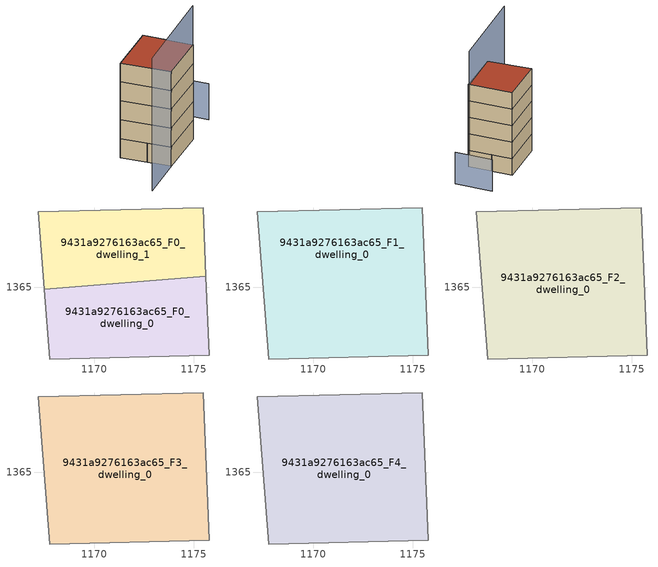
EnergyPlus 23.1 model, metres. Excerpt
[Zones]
9431a9276163ac65_F0_dwelling_0
 floor ground (EU_floor_Construction): 1175.62,1365.56 1175.78,1361.59 1167.77,1361.39 1167.49,1364.9 z0
 wall adiabatic (EU_wall_Construction): 1167.49,1364.9 1167.77,1361.39 1175.78,1361.59 1175.62,1365.56 z0:3
 wall to 9431a9276163ac65_F0_dwelling_1 (EU_wall_Construction): 1175.62,1365.56 1167.49,1364.9 z0:3
9431a9276163ac65_F0_dwelling_1
 floor ground (EU_floor_Construction): 1175.48,1369 1175.62,1365.56 1167.49,1364.9 1167.17,1368.8 z0
 wall adiabatic (EU_wall_Construction): 1175.62,1365.56 1175.48,1369 1167.17,1368.8 1167.49,1364.9 z0:3
9431a9276163ac65_F1_dwelling_0
 floor to 9431a9276163ac65_F0_dwelling_0 (EU_floor_Construction): 1175.62,1365.56 1175.78,1361.59 1167.77,1361.39 1167.49,1364.9 z3
 floor to 9431a9276163ac65_F0_dwelling_1 (EU_floor_Construction): 1175.48,1369 1175.62,1365.56 1167.49,1364.9 1167.17,1368.8 z3
 wall adiabatic (EU_wall_Construction): 1175.48,1369 1167.17,1368.8 1167.77,1361.39 1175.78,1361.59 1175.48,1369 z3:6
9431a9276163ac65_F2_dwelling_0
 floor to 9431a9276163ac65_F1_dwelling_0 (EU_floor_Construction): 1175.48,1369 1175.78,1361.59 1167.77,1361.39 1167.17,1368.8 z6
 wall adiabatic (EU_wall_Construction): 1175.48,1369 1167.17,1368.8 1167.77,1361.39 1175.78,1361.59 1175.48,1369 z6:9
9431a9276163ac65_F3_dwelling_0
 floor to 9431a9276163ac65_F2_dwelling_0 (EU_floor_Construction): 1175.48,1369 1175.78,1361.59 1167.77,1361.39 1167.17,1368.8 z9
 wall adiabatic (EU_wall_Construction): 1175.48,1369 1167.17,1368.8 1167.77,1361.39 1175.78,1361.59 1175.48,1369 z9:12
9431a9276163ac65_F4_dwelling_0
 floor to 9431a9276163ac65_F3_dwelling_0 (EU_floor_Construction): 1175.48,1369 1175.78,1361.59 1167.77,1361.39 1167.17,1368.8 z12
 wall adiabatic (EU_wall_Construction): 1175.48,1369 1167.17,1368.8 1167.77,1361.39 1175.78,1361.59 1175.48,1369 z12:15
 roof outside (EU_roof_Construction): 1175.78,1361.59 1175.48,1369 1167.17,1368.8 1167.77,1361.39 z15
shading: 1181.58,1361.79 1181.38,1368.09 z0:5.7; 1175.84,1361.73 1160.43,1361.09 z0:21.1
[Building]
EU S2 Campaign: North Axis=0; Terrain=City; Solar Distribution=FullExterior
[Site:Location]
Lyon-Bron: Latitude=45.75; Longitude=5; Time Zone=1; Elevation=198
[SizingPeriod:WeatherFileDays]
AnnualSizingPeriod: Begin Month=1; Begin Day of Month=1; End Month=12; End Day of Month=31; Day of Week for Start Day=Monday; Use Weather File Daylight Saving Period=No; Use Weather File Rain and Snow Indicators=No
[MATERIAL]
EU_InternalMass_Material: Roughness=MediumRough; Thickness=0.1; Conductivity=1; Density=1800; Specific Heat=900; Thermal Absorptance=0.9; Solar Absorptance=0.7; Visible Absorptance=0.7
[MATERIAL:NOMASS] Roughness=MediumRough; Thermal Absorptance=0.9; Solar Absorptance=0.7; Visible Absorptance=0.7
Name | Thermal Resistance
EU_wall_NoMass | 0.87146
EU_roof_NoMass | 0.842276
EU_floor_NoMass | 0.496999
[CONSTRUCTION]
EU_wall_Construction: EU_wall_NoMass
EU_roof_Construction: EU_roof_NoMass
EU_floor_Construction: EU_floor_NoMass
EU_InternalMass_Construction: EU_InternalMass_Material
[ZONE] Type=1; Multiplier=1; Ceiling Height=autocalculate; Floor Area=autocalculate; Part of Total Floor Area=Yes
Name | Volume
9431a9276163ac65_F0_dwelling_0 | 90.7244
9431a9276163ac65_F1_dwelling_0 | 181.449
9431a9276163ac65_F2_dwelling_0; 9431a9276163ac65_F3_dwelling_0; 9431a9276163ac65_F4_dwelling_0 | 181.453
9431a9276163ac65_F0_dwelling_1 | 90.7295
[INTERNALMASS] Construction=EU_InternalMass_Construction
Name | Zone or ZoneList | Surface Area
9431a9276163ac65_F0_dwelling_0_EU_InternalMass | 9431a9276163ac65_F0_dwelling_0 | 30.2414
9431a9276163ac65_F0_dwelling_1_EU_InternalMass | 9431a9276163ac65_F0_dwelling_1 | 30.2427
9431a9276163ac65_F1_dwelling_0_EU_InternalMass | 9431a9276163ac65_F1_dwelling_0 | 60.4846
9431a9276163ac65_F2_dwelling_0_EU_InternalMass | 9431a9276163ac65_F2_dwelling_0 | 60.4846
9431a9276163ac65_F3_dwelling_0_EU_InternalMass | 9431a9276163ac65_F3_dwelling_0 | 60.4846
9431a9276163ac65_F4_dwelling_0_EU_InternalMass | 9431a9276163ac65_F4_dwelling_0 | 60.4846
[OTHEREQUIPMENT] Fuel Type=Electricity; Design Level Calculation Method=Watts/Area; Power per Zone Floor Area=1; Fraction Latent=0; Fraction Radiant=0; Fraction Lost=0; Carbon Dioxide Generation Rate=0; EndUse Subcategory=EU_Step8_InternalGains
Name | Zone or ZoneList or Space or SpaceList | Schedule
EU_Step8_InternalGain_9431a9276163ac65_F0_dwelling_0_f000 | 9431a9276163ac65_F0_dwelling_0 | EU_Step8_GainSchedule_9431a9276163ac65_F0_dwelling_0_f000
EU_Step8_InternalGain_9431a9276163ac65_F0_dwelling_1_f000 | 9431a9276163ac65_F0_dwelling_1 | EU_Step8_GainSchedule_9431a9276163ac65_F0_dwelling_1_f000
EU_Step8_InternalGain_9431a9276163ac65_F1_dwelling_0_f000 | 9431a9276163ac65_F1_dwelling_0 | EU_Step8_GainSchedule_9431a9276163ac65_F1_dwelling_0_f000
EU_Step8_InternalGain_9431a9276163ac65_F2_dwelling_0_f000 | 9431a9276163ac65_F2_dwelling_0 | EU_Step8_GainSchedule_9431a9276163ac65_F2_dwelling_0_f000
EU_Step8_InternalGain_9431a9276163ac65_F3_dwelling_0_f000 | 9431a9276163ac65_F3_dwelling_0 | EU_Step8_GainSchedule_9431a9276163ac65_F3_dwelling_0_f000
EU_Step8_InternalGain_9431a9276163ac65_F4_dwelling_0_f000 | 9431a9276163ac65_F4_dwelling_0 | EU_Step8_GainSchedule_9431a9276163ac65_F4_dwelling_0_f000
[ZONEVENTILATION:DESIGNFLOWRATE] Schedule=EU_AlwaysOn; Design Flow Rate Calculation Method=AirChanges/Hour; Air Changes per Hour=0.425; Ventilation Type=Natural; Fan Pressure Rise=0; Fan Total Efficiency=1; Constant Term Coefficient=1; Temperature Term Coefficient=0; Velocity Term Coefficient=0; Velocity Squared Term Coefficient=0; Minimum Indoor Temperature=-100; Maximum Indoor Temperature=100; Delta Temperature=-100; Minimum Outdoor Temperature=-100; Maximum Outdoor Temperature=100; Maximum Wind Speed=40
Name | Zone or ZoneList or Space or SpaceList
EU_ConstantAir_9431a9276163ac65_F0_dwelling_0 | 9431a9276163ac65_F0_dwelling_0
EU_ConstantAir_9431a9276163ac65_F0_dwelling_1 | 9431a9276163ac65_F0_dwelling_1
EU_ConstantAir_9431a9276163ac65_F1_dwelling_0 | 9431a9276163ac65_F1_dwelling_0
EU_ConstantAir_9431a9276163ac65_F2_dwelling_0 | 9431a9276163ac65_F2_dwelling_0
EU_ConstantAir_9431a9276163ac65_F3_dwelling_0 | 9431a9276163ac65_F3_dwelling_0
EU_ConstantAir_9431a9276163ac65_F4_dwelling_0 | 9431a9276163ac65_F4_dwelling_0
[HVACTEMPLATE:THERMOSTAT] Constant Heating Setpoint=20; Constant Cooling Setpoint=50
EU_HeatOnly_9431a9276163ac65_F0_dwelling_0; EU_HeatOnly_9431a9276163ac65_F0_dwelling_1; EU_HeatOnly_9431a9276163ac65_F1_dwelling_0; EU_HeatOnly_9431a9276163ac65_F2_dwelling_0; EU_HeatOnly_9431a9276163ac65_F3_dwelling_0; EU_HeatOnly_9431a9276163ac65_F4_dwelling_0
[HVACTEMPLATE:ZONE:IDEALLOADSAIRSYSTEM] System Availability Schedule=EU_AlwaysOn; Maximum Heating Supply Air Temperature=50; Minimum Cooling Supply Air Temperature=13; Maximum Heating Supply Air Humidity Ratio=0.0156; Minimum Cooling Supply Air Humidity Ratio=0.0077; Heating Limit=NoLimit; Cooling Limit=NoLimit; Heating Availability Schedule=EU_AlwaysOn; Cooling Availability Schedule=EU_CoolingOff; Dehumidification Control Type=ConstantSensibleHeatRatio; Cooling Sensible Heat Ratio=0.7; Dehumidification Setpoint=60; Humidification Control Type=None; Humidification Setpoint=30; Outdoor Air Method=None; Outdoor Air Flow Rate per Person=0.00944; Outdoor Air Flow Rate per Zone Floor Area=0; Outdoor Air Flow Rate per Zone=0; Demand Controlled Ventilation Type=None; Outdoor Air Economizer Type=NoEconomizer; Heat Recovery Type=None; Sensible Heat Recovery Effectiveness=0.7; Latent Heat Recovery Effectiveness=0.65
Name | Template Thermostat
9431a9276163ac65_F0_dwelling_0 | EU_HeatOnly_9431a9276163ac65_F0_dwelling_0
9431a9276163ac65_F0_dwelling_1 | EU_HeatOnly_9431a9276163ac65_F0_dwelling_1
9431a9276163ac65_F1_dwelling_0 | EU_HeatOnly_9431a9276163ac65_F1_dwelling_0
9431a9276163ac65_F2_dwelling_0 | EU_HeatOnly_9431a9276163ac65_F2_dwelling_0
9431a9276163ac65_F3_dwelling_0 | EU_HeatOnly_9431a9276163ac65_F3_dwelling_0
9431a9276163ac65_F4_dwelling_0 | EU_HeatOnly_9431a9276163ac65_F4_dwelling_0
[SIZING:ZONE] Zone Cooling Design Supply Air Temperature Input Method=SupplyAirTemperature; Zone Cooling Design Supply Air Temperature=13; Zone Heating Design Supply Air Temperature Input Method=SupplyAirTemperature; Zone Heating Design Supply Air Temperature=50; Zone Cooling Design Supply Air Humidity Ratio=0.008; Zone Heating Design Supply Air Humidity Ratio=0.008; Cooling Design Air Flow Method=DesignDay; Cooling Design Air Flow Rate=0; Cooling Minimum Air Flow per Zone Floor Area=0.000762; Cooling Minimum Air Flow=0; Cooling Minimum Air Flow Fraction=0.2; Heating Design Air Flow Method=DesignDay; Heating Design Air Flow Rate=0; Heating Maximum Air Flow per Zone Floor Area=0.002032; Heating Maximum Air Flow=0.141576; Heating Maximum Air Flow Fraction=0.3; Account for Dedicated Outdoor Air System=No; Dedicated Outdoor Air System Control Strategy=NeutralSupplyAir; Dedicated Outdoor Air Low Setpoint Temperature for Design=autosize; Dedicated Outdoor Air High Setpoint Temperature for Design=autosize; Zone Load Sizing Method=Sensible Load Only No Latent Load; Zone Latent Cooling Design Supply Air Humidity Ratio Input Method=HumidityRatioDifference; Zone Cooling Design Supply Air Humidity Ratio Difference=0.005; Zone Latent Heating Design Supply Air Humidity Ratio Input Method=HumidityRatioDifference; Zone Humidification Design Supply Air Humidity Ratio Difference=0.005
9431a9276163ac65_F0_dwelling_0; 9431a9276163ac65_F0_dwelling_1; 9431a9276163ac65_F1_dwelling_0; 9431a9276163ac65_F2_dwelling_0; 9431a9276163ac65_F3_dwelling_0; 9431a9276163ac65_F4_dwelling_0
[SCHEDULE:CONSTANT]
Name | Hourly Value
EU_AlwaysOn | 1
EU_CoolingOff | 0
[SCHEDULE:FILE] Column Number=1; Rows to Skip at Top=0; Number of Hours of Data=8760; Column Separator=Comma; Interpolate to Timestep=No; Minutes per Item=60; Adjust Schedule for Daylight Savings=Yes
Name | File
EU_Step8_GainSchedule_9431a9276163ac65_F0_dwelling_0_f000 | ../../schedules/9431a9276163ac65/9431a9276163ac65_F0_dwelling_0_f000_gain.csv
EU_Step8_GainSchedule_9431a9276163ac65_F0_dwelling_1_f000 | ../../schedules/9431a9276163ac65/9431a9276163ac65_F0_dwelling_1_f000_gain.csv
EU_Step8_GainSchedule_9431a9276163ac65_F1_dwelling_0_f000 | ../../schedules/9431a9276163ac65/9431a9276163ac65_F1_dwelling_0_f000_gain.csv
EU_Step8_GainSchedule_9431a9276163ac65_F2_dwelling_0_f000 | ../../schedules/9431a9276163ac65/9431a9276163ac65_F2_dwelling_0_f000_gain.csv
EU_Step8_GainSchedule_9431a9276163ac65_F3_dwelling_0_f000 | ../../schedules/9431a9276163ac65/9431a9276163ac65_F3_dwelling_0_f000_gain.csv
EU_Step8_GainSchedule_9431a9276163ac65_F4_dwelling_0_f000 | ../../schedules/9431a9276163ac65/9431a9276163ac65_F4_dwelling_0_f000_gain.csv
